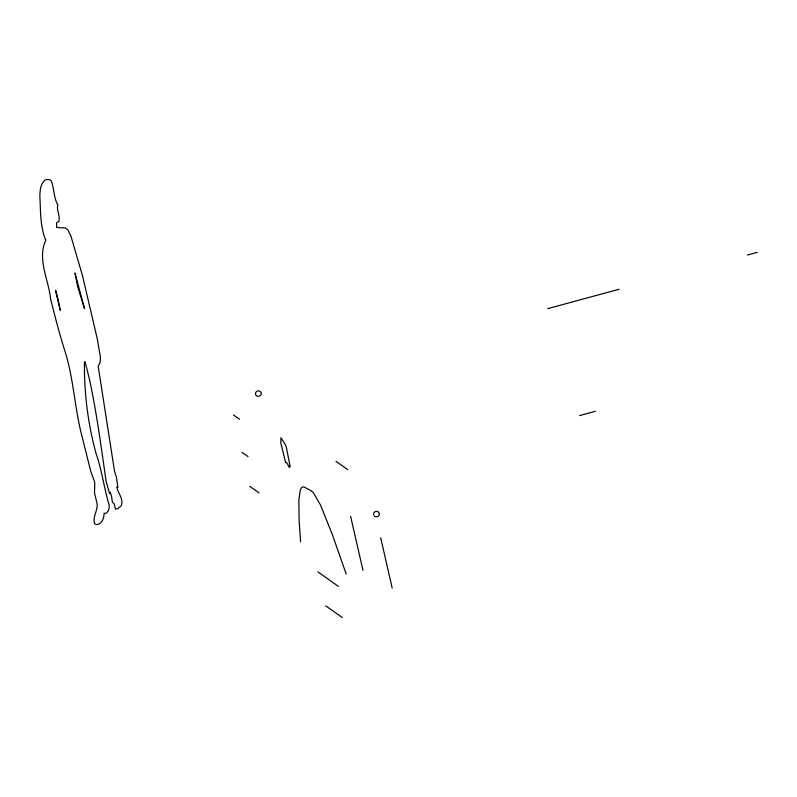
<?xml version="1.0" encoding="UTF-8"?>
<svg xmlns="http://www.w3.org/2000/svg" width="797" height="797" viewBox="0 0 797 797"><rect width="100%" height="100%" fill="white"/><g stroke="black" fill="none" stroke-linecap="round" stroke-linejoin="round"><path stroke-width="1.2" d="M261.087 392.682C260.131 389.414 254.821 390.819 255.538 394.047M255.727 394.734C256.504 397.882 262.143 396.029 261.217 393.26M373.932 515.48C374.451 517.801 380.049 517.143 379.302 513.746M379.163 513.168C378.226 509.97 372.936 511.206 373.624 514.533M547.748 308.628L619.08 289.271M747.526 255L757.15 252.39M579.598 415.576L595.319 411.312M335.975 461.294L347.761 469.632M233.391 414.918L239.508 419.242M241.959 452.307L248.066 456.631M249.75 486.309L259.115 492.945M317.883 571.857L338.436 586.413M325.824 605.889L342.312 617.565M346.207 574.109L332.488 534.917L320.563 505.188L313.629 493.064L311.238 490.822L303.866 486.857L301.914 487.206L300.29 489.806L298.855 500.028L299.144 520.66L300.569 541.791M380.677 537.776L392.184 588.017M350.6 516.287L362.994 570.383M289.959 465.787C289.69 471.764 287.069 459.989 285.685 462.748L280.793 443.102L280.933 437.782L285.426 444.756L286.472 447.725L289.959 465.787M57.733 204.769C56.378 210.169 60.343 215.897 58.848 221.536L56.557 222.692L56.617 227.484L65.593 227.992L67.785 229.785L70.943 236.191L82.4 275.403L97.264 338.705L100.512 357.843L100.023 362.735L98.17 366.231L114.599 471.655L116.402 477.034L117.916 487.405L116.77 487.007C117.946 493.253 123.933 499.181 121.254 505.766L117.667 508.715L115.445 509.074L114.12 503.754L112.377 502.13L111.59 496.491L110.275 492.257L109.876 493.622L109.279 492.566L106.111 481.358C101.189 447.177 96.766 413.105 89.473 379.342L85.05 361.679L84.422 362.057C84.113 392.732 87.879 423.755 96.029 453.373C101.548 469.134 103.759 485.961 108.163 501.761C110.036 505.956 109.667 511.186 105.314 513.726L104.128 513.009C104.158 517.671 102.195 524.177 96.726 524.625L94.723 523.888C92.113 517.044 97.971 510.698 97.104 503.734L94.504 492.994L94.783 482.524L90.609 470.818L82.43 438.031C74.948 410.316 73.892 381.175 65.743 353.699C59.895 335.706 55.252 317.345 50.619 299.184C48.796 279.916 36.732 258.876 45.957 239.987L45.509 239.847C40.049 225.89 40.667 210.617 39.85 195.913C39.989 190.463 40.448 184.107 44.771 180.222L47.481 179.435L49.633 179.714L51.307 181.058C54.335 188.68 53.578 197.487 57.733 204.769M83.037 303.268L75.008 273.012L77.628 286.442L84.552 308.658L83.037 303.268M57.294 296.484L55.551 290.287L60.333 310.432L57.294 296.484"/></g></svg>
